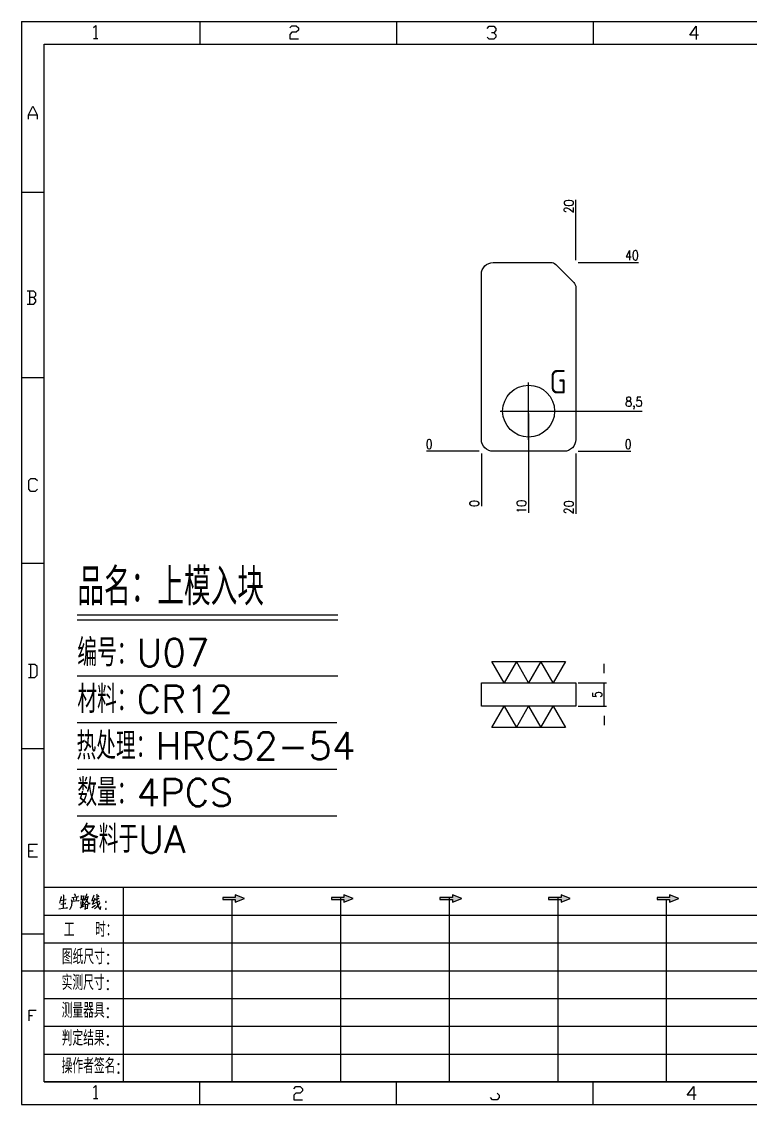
# Model space of a CAD drawing. Header units: millimetres. Extents: x 88508 to 142116, y -5268 to 20283.
# Drawn here: x 96442.6 to 96596.9, y 18138.7 to 18368 of the extents above; entities that cross this region are included whole.
import ezdxf
from ezdxf.enums import TextEntityAlignment as Align

# ---------------------------------------------------------------- set-up
doc = ezdxf.new("R2010")
doc.units = ezdxf.units.MM
doc.linetypes.add('CENTER', pattern=[0])
for name, color, linetype in [('DIM', 4, 'Continuous'), ('PH', 255, 'Continuous'), ('PH_P', 2, 'Continuous'), ('TEXT', 4, 'Continuous')]:
    doc.layers.add(name, color=color, linetype=linetype)
doc.styles.add('chinesef_fs', font='simplex.shx', dxfattribs={"bigfont": 'gbcbig.shx'})
doc.styles.add('gbenor', font='gbenor.shx', dxfattribs={"bigfont": 'gbcbig.shx'})
doc.styles.add('GBENOR_', font='gbenor.shx', dxfattribs={"bigfont": 'gbcbig'})
doc.styles.get("Standard").update_dxf_attribs({"font": 'txt.shx', "width": 0.85, "bigfont": 'ctxt.shx'})
doc.styles.add('TXT', font='txt.shx', dxfattribs={"width": 0.8, "bigfont": 'ctxt.shx'})
doc.dimstyles.new('T-2-WX', dxfattribs={"dimtxt": 2, "dimasz": 2, "dimexe": 0.5, "dimexo": 0.5, "dimgap": 0.5, "dimtad": 1, "dimtxsty": 'Standard', "dimblk": 'OPEN30', "dimcen": 0, "dimazin": 3, "dimtfac": 1, "dimtmove": 0, "dimatfit": 3, "dimldrblk": 'OPEN30', "dimlwd": -1, "dimlwe": -1})

# ---------------------------------------------------------------- blocks, each defined once
blk = doc.blocks.new('U40')
for points in [[(351.8, 337.7), (351.8, 333.2), (367, 339.3), (351.8, 345.3), (351.8, 340.8), (331.2, 340.8), (331.2, 337.7)], [(545.7, 339.3), (530.6, 345.3), (530.6, 340.8), (509.9, 340.8), (509.9, 337.7), (530.6, 337.7), (530.6, 333.2)], [(724.5, 339.3), (709.3, 345.3), (709.3, 340.8), (688.7, 340.8), (688.7, 337.7), (709.3, 337.7), (709.3, 333.2)], [(903.3, 339.3), (888.1, 345.3), (888.1, 340.8), (867.5, 340.8), (867.5, 337.7), (888.1, 337.7), (888.1, 333.2)], [(1082.1, 339.3), (1066.9, 345.3), (1066.9, 340.8), (1046.3, 340.8), (1046.3, 337.7), (1066.9, 337.7), (1066.9, 333.2)]]:
    blk.add_hatch(color=3).paths.add_polyline_path(points)
at = {"color": 254, "lineweight": 18}
for p, q in [((0, 1783.5), (0, 0)), ((0, 1783.5), (2530.2, 1783.5)), ((941.1, 1783.5), (941.1, 1746.5)), ((37, 37), (37, 1746.5)), ((37, 1746.5), (2493.2, 1746.5)), ((0, 1502.7), (37, 1502.7)), ((0, 1197.2), (37, 1197.2)), ((0, 891.7), (37, 891.7)), ((0, 586.3), (37, 586.3)), ((0, 280.8), (37, 280.8)), ((37, 37), (2493.2, 37)), ((941.1, 0), (941.1, 37)), ((0, 0), (2530.2, 0))]:
    blk.add_line(p, q, dxfattribs=at)
at = {"color": 254, "linetype": 'Continuous', "lineweight": 18}
for p, q in [((293.1, 1783.5), (293.1, 1746.5)), ((617.1, 1783.5), (617.1, 1746.5)), ((293.1, 0), (293.1, 37)), ((617.1, 0), (617.1, 37))]:
    blk.add_line(p, q, dxfattribs=at)
for p, q in [((38, 357.6), (1598.2, 357.6)), ((38, 311.8), (1598.2, 311.8)), ((37.1, 266), (1598.2, 266)), ((0.1, 220.2), (1598.2, 220.2)), ((37.1, 174.4), (1598.2, 174.4)), ((37.1, 128.6), (1598.2, 128.6)), ((37.1, 82.8), (1598.2, 82.8))]:
    blk.add_line(p, q)
at = {"color": 254}
for p, q in [((167.8, 37), (167.8, 357.6)), ((525.5, 37), (525.5, 340.8)), ((704.3, 37), (704.3, 340.8)), ((883.1, 37), (883.1, 340.8)), ((346.7, 37), (346.7, 337.9)), ((1061.9, 37), (1061.9, 337.7)), ((1598.2, 37), (38, 37))]:
    blk.add_line(p, q, dxfattribs=at)
at = {"color": 92, "lineweight": 18}
for points in [[(118.3, 1773.7), (121.9, 1777.3), (121.9, 1755.8)], [(441.4, 1773.1), (445, 1776.7), (452.2, 1776.7), (455.8, 1773.1), (455.8, 1769.5), (452.2, 1765.9), (445, 1765.9), (441.4, 1762.3), (441.4, 1755.1), (455.8, 1755.1)], [(766.4, 1772.4), (770, 1776), (777.2, 1776), (780.8, 1772.4), (780.8, 1768.8), (777.2, 1765.2), (773.6, 1765.2)], [(1114.4, 1761.4), (1100, 1761.4), (1110.8, 1775.8), (1110.8, 1754.2)], [(118.3, 1755.8), (125.5, 1755.8)], [(777.2, 1765.2), (780.8, 1761.6), (780.8, 1758), (777.2, 1754.4), (770, 1754.4), (766.4, 1758)], [(11.1, 1622.8), (11.1, 1630), (18.3, 1644.4), (25.5, 1630), (25.5, 1622.8)], [(11.1, 1630), (25.5, 1630)], [(20, 1329), (23.6, 1332.6), (23.6, 1336.2), (20, 1339.8), (9.2, 1339.8)], [(12.8, 1339.8), (12.8, 1318.2)], [(9.2, 1318.2), (20, 1318.2), (23.6, 1321.8), (23.6, 1325.4), (20, 1329), (12.8, 1329)], [(26.1, 1013.2), (22.5, 1009.6), (15.3, 1009.6), (11.7, 1013.2), (11.7, 1027.6), (15.3, 1031.2), (22.5, 1031.2), (26.1, 1027.6)], [(11, 703.2), (21.8, 703.2), (25.4, 706.8), (25.4, 721.2), (21.8, 724.8), (11, 724.8)], [(14.6, 724.8), (14.6, 703.2)], [(26.1, 407), (11.7, 407), (11.7, 428.6), (26.1, 428.6)], [(11.7, 417.8), (18.9, 417.8)], [(12.3, 137.7), (12.3, 155), (23.8, 155)], [(12.3, 146.4), (18.1, 146.4)], [(118.3, 27.4), (121.9, 31), (121.9, 9.4)], [(447.9, 25.7), (451.5, 29.3), (458.7, 29.3), (462.3, 25.7), (462.3, 22.1), (458.7, 18.5), (451.5, 18.5), (447.9, 14.9), (447.9, 7.7), (462.3, 7.7)], [(782.7, 18.5), (786.3, 14.9), (786.3, 11.3), (782.7, 7.7), (775.5, 7.7), (771.9, 11.3)], [(1110.3, 14.9), (1095.9, 14.9), (1106.7, 29.3), (1106.7, 7.7)], [(118.3, 9.4), (125.5, 9.4)]]:
    blk.add_lwpolyline(points, dxfattribs=at)
at = {"color": 92, "lineweight": 0}
for points in [[(65, 342.2), (64.8, 341), (64.1, 337.9), (63.6, 335.7), (62.8, 333.5), (62.1, 331.4)], [(68.4, 345.9), (68.7, 344.4), (68.1, 322.9)], [(82.6, 340.8), (93.7, 342.2), (93.3, 342.4), (92.4, 342)], [(86.1, 336.1), (86, 337.5), (85.3, 339.8)], [(86.7, 346.7), (87.9, 344.6), (88.3, 343)], [(90.3, 341), (90.4, 339.6), (89.1, 335.3)], [(97.8, 344), (98.1, 342.6), (98.1, 340.8), (98.1, 337.9), (98.1, 336.3), (98.2, 337.7), (102.1, 338.3), (101.8, 338.3), (102.1, 343.6), (102.1, 343.2), (102.1, 342.8), (98.2, 342.2)], [(105.5, 341.2), (105.9, 341), (109.6, 341.8), (109.3, 342.6), (108.5, 339.6), (107.6, 337.3), (106.9, 335.9), (105.9, 334.3), (104.3, 332), (103.1, 330.4), (101.9, 329.4)], [(106.6, 346.5), (106.5, 345.2), (105.1, 341.2), (104.2, 338.9), (103.1, 336.3), (102.6, 335.5)], [(104.9, 339.1), (105.3, 338.7), (107, 335.7), (108.6, 333.3), (109.9, 331.2), (110.3, 330.8), (112.6, 330.8), (110.2, 331.2), (109, 332.6)], [(119.3, 344.8), (119.1, 343.8), (116.8, 338.5), (115.4, 335.5), (119.3, 336.3)], [(120.3, 339.4), (118.1, 333.5), (116.4, 330), (116.1, 329.8), (120.5, 331.4)], [(121.7, 336.7), (127.7, 339.6)], [(123.4, 346.5), (123.5, 345.4), (123.5, 340.8), (123.8, 337.3), (124, 335.3), (124.2, 333.1), (124.5, 331), (124.8, 329), (125.2, 327.4), (125.9, 325.7), (126.9, 323.9), (127.9, 322.7), (128.9, 321.7), (129.6, 321.3), (129.9, 326.1), (129.4, 321.5)], [(127.7, 341.6), (127.2, 342.4), (125.7, 344.2)], [(61.4, 322.3), (68.2, 322.9), (75.3, 323.7), (74.9, 323.9), (73.8, 323.5)], [(63.8, 335.9), (73.4, 337.5), (73.1, 337.7), (72.5, 337.3)], [(64.5, 329.6), (64.8, 329.6), (65.1, 329.6), (72.5, 331), (71.9, 331), (70.9, 330.8)], [(82.6, 335.1), (82.6, 331.8), (82.3, 329), (81.9, 326.8), (81.2, 324.9), (80.3, 323.1), (79.6, 321.9), (78.8, 320.9)], [(93.3, 335.5), (94.1, 335.7), (94.3, 335.5), (82.6, 334.3), (82.6, 335.1), (82.2, 336.9)], [(96.5, 323.9), (102.8, 327.2)], [(97.2, 334.3), (97.5, 333.5), (97.7, 324.7)], [(100.2, 337.9), (100.1, 325.9)], [(100.2, 332.6), (102.4, 333.1)], [(104.2, 330), (104.5, 329), (104.5, 321.1), (104.3, 322.1), (104.5, 322.7), (109.2, 323.1), (108.6, 323.1), (109, 329.2), (109, 330), (109.3, 329.4), (108.6, 329.4), (104.6, 328.8)], [(115.3, 324.3), (121.5, 328.2)], [(128.2, 332.4), (128.1, 331.6), (126.9, 329.6), (125.8, 328), (124.5, 326.3), (123, 324.7), (121.4, 323.3), (120.1, 322.3)], [(121.4, 332.2), (128.8, 335.1)]]:
    blk.add_lwpolyline(points, dxfattribs=at)
for points in [[(367, 339.3), (351.8, 345.3), (351.8, 340.8), (331.2, 340.8), (331.2, 337.7), (351.8, 337.7), (351.8, 333.2), (367, 339.3)], [(545.7, 339.3), (530.6, 345.3), (530.6, 340.8), (509.9, 340.8), (509.9, 337.7), (530.6, 337.7), (530.6, 333.2), (545.7, 339.3)], [(724.5, 339.3), (709.3, 345.3), (709.3, 340.8), (688.7, 340.8), (688.7, 337.7), (709.3, 337.7), (709.3, 333.2), (724.5, 339.3)], [(903.3, 339.3), (888.1, 345.3), (888.1, 340.8), (867.5, 340.8), (867.5, 337.7), (888.1, 337.7), (888.1, 333.2), (903.3, 339.3)], [(1082.1, 339.3), (1066.9, 345.3), (1066.9, 340.8), (1046.3, 340.8), (1046.3, 337.7), (1066.9, 337.7), (1066.9, 333.2), (1082.1, 339.3)]]:
    blk.add_lwpolyline(points)
for points in [[(138.7, 332.4), (139.4, 333.5), (138.7, 334.5), (138, 333.5)], [(138.7, 320.9), (139.4, 321.9), (138.7, 322.9), (138, 321.9)]]:
    blk.add_lwpolyline(points, close=True, dxfattribs=at)
at = {"color": 3, "style": 'chinesef_fs'}
for s, p in [('工  时：', (69.5, 275.7)), ('图纸尺寸:', (66.2, 230.9)), ('实测尺寸:', (65.9, 188.4)), ('测量器具:', (65.9, 142.6)), ('判定结果:', (65.9, 96.8)), ('操作者签名:', (65.9, 51))]:
    blk.add_text(s, height=24.57, dxfattribs=at).set_placement(p)
at = {"lineweight": 18, "style": 'GBENOR_'}
blk.add_attdef('文档路径', (2126, 386.9), '', height=17.8, dxfattribs=at)
at = {"lineweight": 20, "style": 'TXT'}
for tag, height, p in [('18-**-**', 16.3, (1866.6, 256.2)), ('客户名称', 16.1, (1741.1, 134, 0)), ('料厚:', 16.1, (1741.3, 93.2, 0))]:
    blk.add_attdef(tag, text='', height=height, dxfattribs=at).set_placement(p, align=Align.MIDDLE)
for tag, p, height in [('88888', (1850.9, 207.5), 14.9), ('材质:', (1691.2, 168, 0), 16.1), ('核准', (1869.4, 127.5, 0), 16.1), ('设计', (1868.8, 88.3, 0), 16.1), ('绘图', (1868.2, 49.1, 0), 16.1)]:
    blk.add_attdef(tag, p, '', height=height, dxfattribs=at)
for tag, p, height, width in [('3', (2234.7, 206.9), 15.8, 0.7), ('4', (2234.7, 167.4), 15.8, 0.7), ('核准日期', (2041.1, 124.2, 0), 16.1, 0.68), ('设计日期', (2041.1, 84.5, 0), 16.1, 0.68), ('1', (2251.9, 85.9), 14.6, 0.7), ('绘图日期', (2040.9, 46.4, 0), 16.1, 0.68), ('2', (2235, 49.2), 14.6, 0.7)]:
    blk.add_attdef(tag, p, '', height=height, dxfattribs=dict(at, width=width))
blk = doc.blocks.new('*D8920')
at = {"layer": 'Defpoints', "color": 0}
for p in [(96559.96, 18227.98), (96565.96, 18227.98), (96559.96, 18222.98)]:
    blk.add_point(p, dxfattribs=at)
at = {"layer": 'DIM', "color": 0}
for p, q in [((96565.96, 18229.98), (96565.96, 18231.98)), ((96560.46, 18227.98), (96566.46, 18227.98)), ((96565.96, 18222.98), (96565.96, 18227.98)), ((96560.46, 18222.98), (96566.46, 18222.98)), ((96565.96, 18220.98), (96565.96, 18218.98))]:
    blk.add_line(p, q, dxfattribs=at)
at = {"layer": 'DIM', "color": 0, "insert": (96564.46, 18225.48), "char_height": 2, "attachment_point": 5, "rotation": 90}
blk.add_mtext('5', dxfattribs=at)
blk = doc.blocks.new('_Open30')
blk = doc.blocks.new('*D8954')
at = {"layer": 'Defpoints', "color": 0}
for p in [(96539.96, 18277.01), (96559.96, 18277.01), (96569.96, 18277.01)]:
    blk.add_point(p, dxfattribs=at)
at = {"layer": 'DIM', "color": 0}
blk.add_line((96560.46, 18277.01), (96571.59, 18277.01), dxfattribs=at)
at = {"layer": 'DIM', "color": 0, "insert": (96571.02, 18278.51), "char_height": 2, "attachment_point": 5}
blk.add_mtext('0', dxfattribs=at)
blk = doc.blocks.new('*D8955')
at = {"layer": 'Defpoints', "color": 0}
for p in [(96549.96, 18285.51), (96569.96, 18285.51), (96539.96, 18277.01)]:
    blk.add_point(p, dxfattribs=at)
at = {"layer": 'DIM', "color": 0}
for p, q in [((96550.46, 18285.51), (96561.96, 18285.51)), ((96561.96, 18285.51), (96565.96, 18285.51)), ((96565.96, 18285.51), (96574.02, 18285.51))]:
    blk.add_line(p, q, dxfattribs=at)
at = {"layer": 'DIM', "color": 0, "insert": (96572.24, 18287.2), "char_height": 2, "attachment_point": 5}
blk.add_mtext('8,5', dxfattribs=at)
blk = doc.blocks.new('*D8956')
at = {"layer": 'Defpoints', "color": 0}
for p in [(96559.96, 18317.01), (96569.96, 18317.01), (96539.96, 18277.01)]:
    blk.add_point(p, dxfattribs=at)
at = {"layer": 'DIM', "color": 0}
for p, q in [((96560.46, 18317.01), (96563.96, 18317.01)), ((96563.96, 18317.01), (96565.96, 18317.01)), ((96565.96, 18317.01), (96573.21, 18317.01))]:
    blk.add_line(p, q, dxfattribs=at)
at = {"layer": 'DIM', "color": 0, "insert": (96571.83, 18318.51), "char_height": 2, "attachment_point": 5}
blk.add_mtext('40', dxfattribs=at)
blk = doc.blocks.new('*D8957')
at = {"layer": 'Defpoints', "color": 0}
for p in [(96529.96, 18277.01), (96539.96, 18277.01), (96539.96, 18277.01)]:
    blk.add_point(p, dxfattribs=at)
at = {"layer": 'DIM', "color": 0}
blk.add_line((96539.46, 18277.01), (96528.32, 18277.01), dxfattribs=at)
at = {"layer": 'DIM', "color": 0, "insert": (96528.89, 18278.51), "char_height": 2, "attachment_point": 5}
blk.add_mtext('0', dxfattribs=at)
blk = doc.blocks.new('*D8958')
at = {"layer": 'Defpoints', "color": 0}
for p in [(96539.96, 18277.01), (96559.96, 18277.01), (96559.96, 18267.01)]:
    blk.add_point(p, dxfattribs=at)
at = {"layer": 'DIM', "color": 0}
for p, q in [((96559.96, 18276.51), (96559.96, 18273.01)), ((96559.96, 18273.01), (96559.96, 18271.01)), ((96559.96, 18271.01), (96559.96, 18263.76))]:
    blk.add_line(p, q, dxfattribs=at)
at = {"layer": 'DIM', "color": 0, "insert": (96558.46, 18265.14), "char_height": 2, "attachment_point": 5, "rotation": 90}
blk.add_mtext('20', dxfattribs=at)
blk = doc.blocks.new('*D8959')
at = {"layer": 'Defpoints', "color": 0}
for p in [(96549.96, 18285.51), (96539.96, 18277.01), (96549.96, 18267.01)]:
    blk.add_point(p, dxfattribs=at)
at = {"layer": 'DIM', "color": 0}
for p, q in [((96549.96, 18285.01), (96549.96, 18275.01)), ((96549.96, 18275.01), (96549.96, 18271.01)), ((96549.96, 18271.01), (96549.96, 18264))]:
    blk.add_line(p, q, dxfattribs=at)
at = {"layer": 'DIM', "color": 0, "insert": (96548.46, 18265.26), "char_height": 2, "attachment_point": 5, "rotation": 90}
blk.add_mtext('10', dxfattribs=at)
blk = doc.blocks.new('*D8960')
at = {"layer": 'Defpoints', "color": 0}
for p in [(96539.96, 18277.01), (96539.96, 18277.01), (96539.96, 18267.01)]:
    blk.add_point(p, dxfattribs=at)
at = {"layer": 'DIM', "color": 0}
blk.add_line((96539.96, 18276.51), (96539.96, 18265.38), dxfattribs=at)
at = {"layer": 'DIM', "color": 0, "insert": (96538.46, 18265.95), "char_height": 2, "attachment_point": 5, "rotation": 90}
blk.add_mtext('0', dxfattribs=at)
blk = doc.blocks.new('*D8961')
at = {"layer": 'Defpoints', "color": 0}
for p in [(96559.96, 18327.01), (96559.96, 18317.01), (96539.96, 18277.01)]:
    blk.add_point(p, dxfattribs=at)
at = {"layer": 'DIM', "color": 0}
for p, q in [((96559.96, 18323.01), (96559.96, 18330.27)), ((96559.96, 18321.01), (96559.96, 18323.01)), ((96559.96, 18317.51), (96559.96, 18321.01))]:
    blk.add_line(p, q, dxfattribs=at)
at = {"layer": 'DIM', "color": 0, "insert": (96558.46, 18328.89), "char_height": 2, "attachment_point": 5, "rotation": 90}
blk.add_mtext('20', dxfattribs=at)

msp = doc.modelspace()

# ---------------------------------------------------------------- linework, layer by layer
at = {"layer": 'DIM', "color": 4, "linetype": 'Continuous', "lineweight": 13}
for p, q in [((96454.398, 18242.338), (96509.558, 18242.338)), ((96454.398, 18241.322), (96509.558, 18241.322)), ((96454.398, 18229.413), (96509.558, 18229.413)), ((96454.398, 18219.538), (96509.318, 18219.538)), ((96454.398, 18209.662), (96509.318, 18209.662)), ((96454.398, 18199.787), (96509.318, 18199.787))]:
    msp.add_line(p, q, dxfattribs=at)
at = {"layer": 'DIM', "color": 4}
for points in [[(96557.751, 18232.481), (96555.153, 18227.981), (96552.555, 18232.481), (96549.957, 18227.981), (96547.359, 18232.481), (96544.76, 18227.981), (96542.162, 18232.481), (96557.751, 18232.481)], [(96542.162, 18218.481), (96544.76, 18222.981), (96547.359, 18218.481), (96549.957, 18222.981), (96552.555, 18218.481), (96555.153, 18222.981), (96557.751, 18218.481), (96542.162, 18218.481)]]:
    msp.add_lwpolyline(points, close=True, dxfattribs=at)
at = {"layer": 'PH', "color": 2}
msp.add_lwpolyline([(96539.957, 18227.981), (96559.957, 18227.981), (96559.957, 18222.981), (96539.957, 18222.981)], close=True, dxfattribs=at)
at = {"layer": 'PH_P', "color": 4, "linetype": 'CENTER'}
for p, q in [((96549.957, 18279.464), (96549.957, 18291.564)), ((96543.907, 18285.514), (96556.007, 18285.514))]:
    msp.add_line(p, q, dxfattribs=at)
at = {"layer": 'PH_P', "linetype": 'Continuous', "lineweight": 15}
msp.add_lwpolyline([(96559.957, 18311.686), (96559.957, 18279.514, -0.4142136), (96557.457, 18277.014), (96542.457, 18277.014, -0.4142136), (96539.957, 18279.514), (96539.957, 18314.514, -0.4142136), (96542.457, 18317.014), (96554.628, 18317.014, -0.1989124), (96555.689, 18316.575), (96559.517, 18312.747, -0.1989124)], format="xyb", close=True, dxfattribs=at)
at = {"layer": 'PH_P'}
msp.add_circle((96549.957, 18285.514), 5.5, dxfattribs=at)

# ---------------------------------------------------------------- block references
at = {"ltscale": 3, "xscale": 0.1286023526423836, "yscale": 0.1286023526408614, "zscale": 0.1286023526410949}
msp.add_blockref('U40', (96442.612, 18138.662), dxfattribs=at)

# ---------------------------------------------------------------- texts
at = {"layer": 'DIM', "color": 3, "linetype": 'Continuous', "lineweight": 13, "style": 'chinesef_fs'}
for s, height, p in [('品名：上模入块', 7.8423, (96454.398, 18244.371)), ('编号：U07', 5.8091, (96454.398, 18231.446)), ('材料：CR12', 5.8091, (96454.398, 18221.571)), ('热处理：HRC52-54', 5.80908, (96454.22, 18211.695)), ('数量：4PCS', 5.8091, (96454.398, 18201.82)), ('备料于UA', 5.8091, (96454.751, 18191.945))]:
    msp.add_text(s, height=height, dxfattribs=at).set_placement(p)
at = {"layer": 'TEXT', "color": 4, "style": 'gbenor'}
msp.add_text('G', height=5, dxfattribs=at).set_placement((96556.179, 18291.737), align=Align.MIDDLE_CENTER)

# ---------------------------------------------------------------- dimensions: what is measured, and where the dimension line sits
at = {"layer": 'DIM', "color": 4}
for feature_location, offset, dtype, origin, picture, middle in [((96559.957, 18317.014), (0, 10), 1, (96539.957, 18277.014), '*D8961', (96558.457, 18328.891)), ((96559.957, 18317.014), (10, 0), 0, (96539.957, 18277.014), '*D8956', (96571.833, 18318.514)), ((96549.957, 18285.514), (20, 0), 0, (96539.957, 18277.014), '*D8955', (96572.238, 18287.205)), ((96549.957, 18285.514), (0, -18.5), 1, (96539.957, 18277.014), '*D8959', (96548.457, 18265.26)), ((96539.956605337, 18277.014337178), (-10, 0), 0, (96539.956605337, 18277.014337178), '*D8957', (96528.889938671, 18278.514337178)), ((96559.956605357, 18277.014337178), (10, 0), 0, (96539.956605337, 18277.014337178), '*D8954', (96571.023272024, 18278.514337178)), ((96539.956605337, 18277.014337178), (0, -10), 1, (96539.956605337, 18277.014337178), '*D8960', (96538.456605337, 18265.947670511)), ((96559.957, 18277.014), (0, -10), 1, (96539.957, 18277.014), '*D8958', (96558.457, 18265.138))]:
    dim = msp.add_ordinate_dim(feature_location=feature_location, offset=offset, dtype=dtype, origin=origin, dimstyle='T-2-WX', dxfattribs=at)
    dim.commit()
    dim.dimension.update_dxf_attribs({"geometry": picture, "text_midpoint": middle})
at = {"layer": 'DIM', "color": 2}
dim = msp.add_linear_dim(base=(96565.957, 18227.981), p1=(96559.957, 18222.981), p2=(96559.957, 18227.981), angle=90, dimstyle='T-2-WX', dxfattribs=at)
dim.commit()
dim.dimension.update_dxf_attribs({"geometry": '*D8920', "text_midpoint": (96564.457, 18225.481)})

doc.saveas('drawing.dxf')
